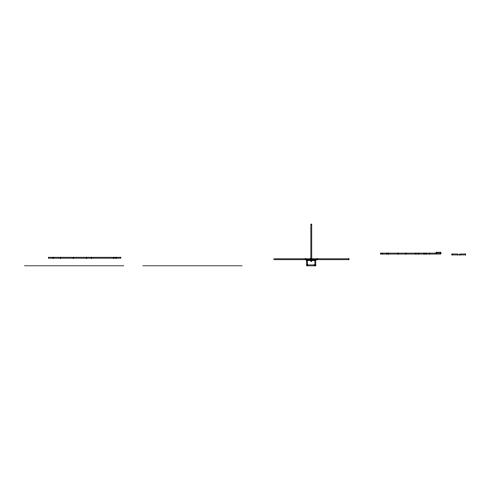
<?xml version="1.0" encoding="UTF-8"?>
<svg xmlns="http://www.w3.org/2000/svg" width="490" height="490" viewBox="0 0 490 490"><rect width="100%" height="100%" fill="white"/><g stroke="black" fill="none" stroke-linecap="round" stroke-linejoin="round"><path stroke-width="0.73" d="M440.896 253.14L380.412 253.14L380.412 254.028L440.896 254.028L440.896 252.252L436.18 252.252L436.18 253.14M306.636 260.515L315.787 260.515M307.524 264.943L314.899 264.943M24.5 265.825L123.768 265.825M142.817 265.825L242.085 265.825M465.414 254.028L465.414 254.91M459.81 254.91L459.81 254.028L465.5 254.028L465.5 254.91L451.927 254.91L451.927 254.028L457.832 254.028L457.832 254.91M452.111 254.028L452.111 254.91M429.571 253.14L429.571 254.028M426.031 253.14L426.031 254.028M424.083 253.14L424.083 254.028M418.772 253.14L418.772 254.028M415.82 253.14L415.82 254.028M405.787 253.14L405.787 254.028M398.113 253.14L398.113 254.028M388.38 253.14L388.38 254.028M386.996 253.14L386.996 254.028M382.274 253.14L382.274 254.028M317.128 258.824L317.128 259.712M314.899 260.515L314.899 265.825M307.524 260.515L307.524 265.825M305.625 258.824L305.625 259.712M116.099 257.268L116.099 258.157M113.735 257.268L113.735 258.157M91.312 257.268L91.312 258.157M86.589 257.268L86.589 258.157M73.316 257.268L73.316 258.157M60.38 257.268L60.38 258.157M53.202 257.268L53.202 258.157M311.75 224.175L310.868 224.175L310.868 261.482L311.75 261.482L311.75 224.175M120.816 257.268L48.406 257.268L48.406 258.157L120.816 258.157L120.816 257.268M348.984 258.824L273.928 258.824L273.928 259.712L348.984 259.712L348.984 258.824M315.787 259.633L306.636 259.633L306.636 265.825L315.787 265.825L315.787 259.633"/></g></svg>
